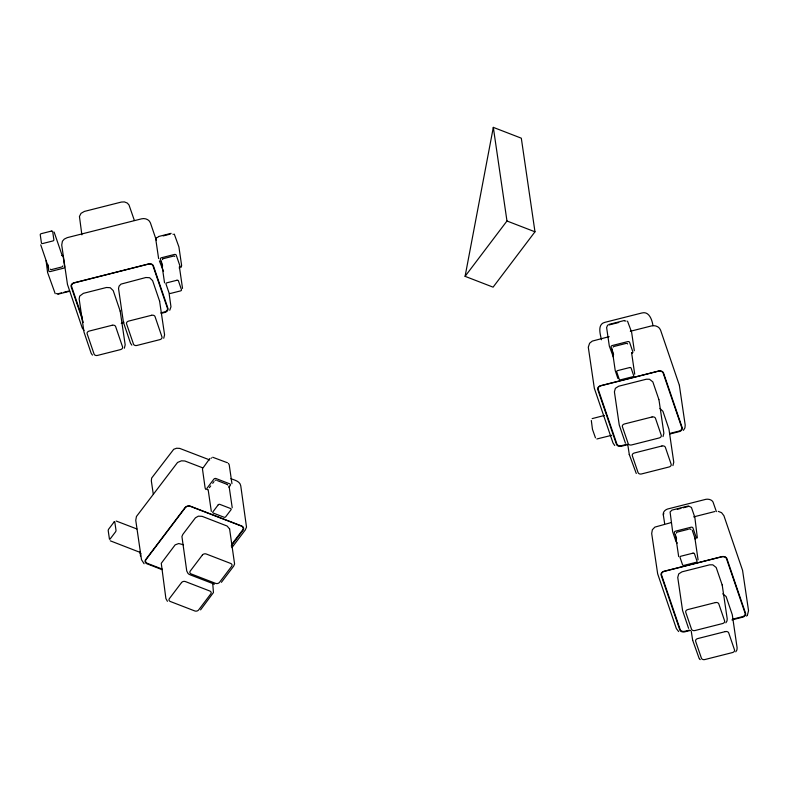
<?xml version="1.0" encoding="UTF-8"?>
<svg xmlns="http://www.w3.org/2000/svg" width="788" height="788" viewBox="0 0 788 788"><rect width="100%" height="100%" fill="white"/><g stroke="black" fill="none" stroke-linecap="round" stroke-linejoin="round"><path stroke-width="1.18" d="M46.078 260.68L47.556 272.264M465.087 276.342L493.318 127.37L521.311 138.186L534.973 231.8L493.091 287.157L465.087 276.342L506.97 220.995L493.318 127.37M156.29 240.133L150.419 222.906C149.168 219.448 144.962 217.921 141.574 218.828L67.246 237.641L64.261 239.099L62.41 241.246L61.72 245.038L67.463 284.419L82.248 327.975L83.961 330.458M134.393 220.502L128.986 204.929L127.272 203.048L124.396 201.915L121.401 202.053L84.385 211.42L81.026 213.341L79.44 216.454L81.873 234.854M120.239 311.27L113.206 290.595L110.231 287.699L106.469 287.492L83.37 293.343L79.687 296.081L79.164 298.967L83.991 332.073L91.142 353.211L92.442 355.102M159.639 301.292L152.606 280.626L149.631 277.721L145.869 277.514L120.997 284.113L119.087 286.113L118.525 288.438L123.391 322.095M156.605 237.523L155.847 239.769L158.615 258.572M124.337 348.227L125.184 344.839L120.18 311.024M169.755 310.265L170.966 306.808L169.154 293.796M163.727 338.259L164.584 334.87L159.58 301.055M209.687 459.926L179.694 448.392L176.62 448.234L173.724 449.288L151.66 478.05L151.326 480.838L153.256 494.027M202.555 467.776L184.865 460.99L181.437 460.822L177.546 462.467L136.442 516.504L135.753 520.297L141.495 559.677L144.096 563.755M183.476 544.764L178.748 543.543L175.153 544.863L161.264 563.312L165.894 598.565L167.42 601.303M229.623 528.984L227.111 526.029L202.112 516.337L198.349 516.17L195.434 517.815L182.836 534.402L181.929 536.529L186.746 570.995L188.105 573.595M200.566 609.873L213.449 592.556L212.701 583.1M231.948 547.591L245.285 529.96L246.506 527.103L240.773 485.901C240.104 481.202 234.479 480.079 230.894 478.72M221.418 582.312L233.672 566.129L234.578 563.991L229.564 528.748M609.154 336.653L592.28 341.096L589.601 343.243L588.291 347.183L594.319 388.228L613.015 443.014L614.729 445.496M652.957 325.739C652.257 320.391 649.273 310.915 641.905 312.974L604.889 322.341C596.989 324.223 600.357 334.693 601.5 339.776M607.637 325.089L606.612 327.562L609.321 346.099L613.409 357.102M658.916 399.624L652.838 381.885L649.47 379.245L646.308 379.225L618.619 386.238L615.369 388.317L614.413 391.863L619.24 424.968L625.436 443.181M663.013 436.582L663.87 433.203L658.975 399.851M683.413 430.327L684.93 427.884L685.196 425.067L679.364 385.362M672.922 465.6L673.77 462.211L668.943 429.105L662.944 411.346L659.97 408.44M671.317 522.543L654.887 527.103L652.375 529.723L651.686 533.506L657.665 573.831L676.36 628.617L678.665 631.582M687.825 506.083L671.977 510.112L670.076 511.964L672.666 531.703L676.025 541.642L677.296 543.09M722.261 585.228L716.184 567.488L712.815 564.838L709.653 564.829L681.955 571.842L678.714 573.91L677.749 577.466L682.585 610.572L688.574 628.332M697.36 537.928L694.849 517.371L691.421 507.452L688.485 505.985M725.856 622.806L727.009 620.944L727.206 618.797L722.202 584.982M747.418 615.113L748.541 610.67L742.562 570.345L723.906 515.697L721.562 512.673L718.272 511.373M735.756 651.814L736.908 649.962L737.115 647.815L732.279 614.709L726.093 596.496L722.714 593.847M181.26 267.171L181.624 265.457L178.915 246.92L174.276 234.095M209.805 458.508L202.437 468.771L205.136 488.067L205.904 489.525M209.381 487.693L210.711 485.94M212.701 483.31L214.031 481.557M228.924 487.24L230.283 485.447A1.596 1.192 -8.3 0 0 229.741 483.842L216.079 478.562A1.596 1.192 -8.3 0 0 213.903 479.114L207.086 488.117A1.596 1.192 -8.3 0 0 207.638 489.722M231.524 544.626L242.606 529.979A3.93 2.935 -8.3 0 0 241.256 526.029L190.41 506.389A3.743 2.788 -8.3 0 0 185.298 507.689L146.036 559.578A3.743 2.788 -8.3 0 0 147.326 563.341L162.062 569.035M231.229 545.956L243.315 529.93A4.423 3.3 -8.3 0 0 242.014 526.108L190.203 506.103A4.236 3.152 -8.3 0 0 185.229 507.364L145.396 559.992A4.236 3.152 -8.3 0 0 146.647 563.656L162.101 569.655M747.28 615.33L746.591 616.088M592.152 418.615L604.396 415.463M158.201 236.617L171.144 233.337M163.146 235.917L170.169 234.134M61.533 292.88L58.026 293.766A1.596 1.054 -18.8 0 1 56.509 293.481M63.877 292.289L68.556 291.107M57.987 294.19L69.748 291.215M121.628 322.804L124.011 322.203M160.998 312.836L164.584 311.93A3.93 2.935 -8.3 0 0 167.42 308.177L152.98 265.861A3.743 2.788 -8.3 0 0 148.459 264.118L74.299 282.892A3.743 2.788 -8.3 0 0 71.59 286.468L82.159 317.436M121.273 323.474L123.627 322.883L130.532 343.243L131.842 345.134M161.225 313.358L165.273 312.304A4.423 3.3 -8.3 0 0 168.031 308.669L153.315 265.556A4.236 3.152 -8.3 0 0 148.912 263.852L73.688 282.902A4.236 3.152 -8.3 0 0 71.048 286.379L83.301 322.391M608.966 324.41L624.48 320.48M618.738 322.489L609.232 324.892A1.596 1.192 -8.3 0 0 608.848 325.03M630.321 331.285L651.499 325.927C654.966 325.001 659.29 326.547 660.561 330.103L679.295 385.066M626.105 343.41L614.069 346.454A1.241 0.926 -8.3 0 0 613.172 347.163M611.665 435.321L596.841 438.975M627.258 444.205L621.377 445.693A3.743 2.788 -8.3 0 1 616.846 443.949L598.21 389.341A3.743 2.788 -8.3 0 1 600.919 385.765L658.384 371.217A3.93 2.935 -8.3 0 1 663.132 373.049L681.728 427.529A3.743 2.788 -8.3 0 1 679.02 431.105L669.603 433.489M627.258 444.787L620.974 446.353A4.236 3.152 -8.3 0 1 616.571 444.649L597.668 389.252A4.236 3.152 -8.3 0 1 600.308 385.775L658.857 370.951A4.423 3.3 -8.3 0 1 663.457 372.724L682.319 428.002A4.236 3.152 -8.3 0 1 679.689 431.489L669.731 434.03M677.325 509.294L680.891 508.388M683.265 507.787L688.013 506.585M693.667 516.889L714.834 511.53M688.357 529.29L677.404 532.058A1.241 0.926 -8.3 0 0 676.843 532.333M689.421 630.105L684.713 631.296A3.743 2.788 -8.3 0 1 680.192 629.553L661.556 574.945A3.743 2.788 -8.3 0 1 664.264 571.369L721.729 556.82A3.93 2.935 -8.3 0 1 726.477 558.653L745.064 613.123A3.743 2.788 -8.3 0 1 742.365 616.708L732.948 619.082M690.603 630.39L684.319 631.946A4.236 3.152 -8.3 0 1 679.916 630.252L661.014 574.856A4.236 3.152 -8.3 0 1 663.644 571.369L722.202 556.555A4.423 3.3 -8.3 0 1 726.802 558.328L745.665 613.606A4.236 3.152 -8.3 0 1 743.035 617.083L731.894 619.929M212.73 457.257L227.466 462.763M116.2 521.026L136.856 528.955M506.97 220.995L534.973 231.8M217.458 480.66L227.052 484.354M138.875 551.915L110.271 540.814M189.878 574.718L214.395 584.184M140.707 555.954L140.274 555.609M188.726 574.107L189.238 574.422M700.236 659.605L699.616 659.093M163.54 271.407L159.383 260.858M627.524 321.159L631.612 332.172L634.31 350.709M55.209 293.678L47.644 272.648M636.271 473.499L629.257 454.449M228.461 463.393L229.229 464.851L231.948 483.694M699.232 658.67L692.603 640.053M54.126 232.066L62.272 255.804M591.315 420.496L592.468 429.342L595.452 437.813M716.371 511.619L713.022 501.986A6.737 5.023 -8.3 0 0 706.018 499.287L667.466 509.048A6.737 5.023 -8.3 0 0 663.269 514.584L664.639 523.537M692.288 530.334L694.829 537.78M613.606 354.433L611.094 347.065A1.596 1.192 -8.3 0 1 612.246 345.538L627.681 341.628A1.596 1.192 -8.3 0 1 629.612 342.376L632.843 351.852A1.596 1.192 -8.3 0 1 631.69 353.379M676.596 538.982L674.439 532.668A1.596 1.192 -8.3 0 1 675.592 531.142L691.027 527.231A1.596 1.192 -8.3 0 1 692.957 527.98L696.188 537.446A1.596 1.192 -8.3 0 1 695.036 538.972M617.871 378.447L615.241 370.636L612.079 348.946M162.623 266.009L160.328 259.272A1.596 1.192 -8.3 0 1 161.481 257.745L174.345 254.485A1.596 1.192 -8.3 0 1 176.276 255.233L180.156 266.6A1.596 1.192 -8.3 0 1 179.201 268.058M40.74 244.832L48.718 268.206M678.675 556.604L675.424 534.55M691.273 631.306L692.662 640.289M627.76 444.521L629.317 454.696M694.918 538.145L698.079 559.835M631.572 352.541L634.734 374.231M229.062 486.058L232.224 507.748M179.378 266.718L182.54 288.408M208.16 489.712L211.322 511.402M161.382 261.143L164.544 282.833M139.643 551.521L139.959 553.668A1.596 0.64 -68.9 0 0 140.924 553.639M47.802 264.423L48.738 270.855A1.596 1.054 -18.8 0 0 50.432 271.525L63.296 268.265A1.596 1.054 -18.8 0 0 64.685 266.817L63.148 256.277A1.596 1.054 -18.8 0 0 61.858 255.548M172.996 234.184A1.596 1.192 -8.3 0 1 173.202 234.44M157.61 237.572A1.596 1.192 -8.3 0 1 157.905 237.336M174.788 256.474A1.241 0.926 -8.3 0 0 173.399 256.11L163.362 258.651A1.241 0.926 -8.3 0 0 162.929 258.838M162.427 259.597A1.241 0.926 -8.3 0 1 162.692 259.016M62.764 265.871A1.241 0.818 -18.8 0 1 62.666 266.324M62.272 266.738A1.241 0.818 -18.8 0 1 61.691 267.004L51.653 269.545A1.241 0.818 -18.8 0 1 50.353 269.132M211.145 458.212A1.596 1.192 -8.3 0 1 211.667 457.926M215.154 480.306A1.241 0.926 -8.3 0 1 216.395 480.247M227.299 484.492A1.241 0.926 -8.3 0 1 227.643 485.014M624.667 320.992A1.596 1.192 -8.3 0 1 626.046 321.12M626.903 343.41A1.241 0.926 -8.3 0 1 627.612 343.992M676.478 533.131A1.241 0.926 -8.3 0 1 676.488 532.885M689.451 529.014A1.241 0.926 -8.3 0 1 690.948 529.595M663.407 515.145A3.369 2.226 -16.4 0 1 663.89 513.638M114.053 522.04L108.734 529.063A1.241 0.502 -68.9 0 0 108.222 530.728L109.424 538.953A1.241 0.502 -68.9 0 0 110.172 538.933L115.491 531.91A1.241 0.502 -68.9 0 0 116.003 530.255L114.802 522.02A1.241 0.502 -68.9 0 0 114.053 522.04M218.217 504.832L212.908 511.855A1.241 0.926 -8.3 0 0 213.331 513.106L223.989 517.214A1.241 0.926 -8.3 0 0 225.683 516.79L231.002 509.767A1.241 0.926 -8.3 0 0 230.569 508.516L219.921 504.399A1.241 0.926 -8.3 0 0 218.217 504.832M181.536 582.568L169.371 598.644A2.847 2.128 -8.3 0 0 170.356 601.51L194.744 610.936A2.847 2.128 -8.3 0 0 198.635 609.951L210.8 593.876A2.847 2.128 -8.3 0 0 209.815 591.01L185.426 581.583A2.847 2.128 -8.3 0 0 181.536 582.568M202.398 555.008L190.233 571.083A2.847 2.128 -8.3 0 0 191.208 573.95L215.597 583.366A2.847 2.128 -8.3 0 0 219.488 582.381L231.652 566.306A2.847 2.128 -8.3 0 0 230.677 563.44L206.289 554.023A2.847 2.128 -8.3 0 0 202.398 555.008M51.358 231.101L41.331 233.642A1.241 0.818 -18.8 0 0 40.247 234.765L41.439 242.99A1.241 0.818 -18.8 0 0 42.769 243.512L52.806 240.97A1.241 0.818 -18.8 0 0 53.88 239.847L52.688 231.613A1.241 0.818 -18.8 0 0 51.358 231.101M176.926 280.262L166.889 282.803A1.241 0.926 -8.3 0 0 165.992 283.995L169.016 292.86A1.241 0.926 -8.3 0 0 170.523 293.441L180.55 290.9A1.241 0.926 -8.3 0 0 181.457 289.708L178.433 280.843A1.241 0.926 -8.3 0 0 176.926 280.262M112.192 325.257L89.221 331.068A2.847 2.128 -8.3 0 0 87.153 333.797L94.087 354.088A2.847 2.128 -8.3 0 0 97.525 355.418L120.505 349.606A2.847 2.128 -8.3 0 0 122.564 346.878L115.639 326.587A2.847 2.128 -8.3 0 0 112.192 325.257M151.591 315.279L128.611 321.1A2.847 2.128 -8.3 0 0 126.553 323.819L133.477 344.12A2.847 2.128 -8.3 0 0 136.925 345.449L159.905 339.628A2.847 2.128 -8.3 0 0 161.964 336.909L155.039 316.609A2.847 2.128 -8.3 0 0 151.591 315.279M629.632 367.563L617.585 370.616A1.241 0.926 -8.3 0 0 616.689 371.798L619.21 379.195A1.241 0.926 -8.3 0 0 620.717 379.777L632.754 376.723A1.241 0.926 -8.3 0 0 633.65 375.531L631.129 368.144A1.241 0.926 -8.3 0 0 629.632 367.563M652.031 416.99L624.47 423.964A2.847 2.128 -8.3 0 0 622.402 426.692L628.174 443.605A2.847 2.128 -8.3 0 0 631.621 444.934L659.192 437.961A2.847 2.128 -8.3 0 0 661.25 435.242L655.478 418.32A2.847 2.128 -8.3 0 0 652.031 416.99M661.93 445.998L634.37 452.982A2.847 2.128 -8.3 0 0 632.311 455.7L638.083 472.623A2.847 2.128 -8.3 0 0 641.521 473.952L669.091 466.969A2.847 2.128 -8.3 0 0 671.149 464.25L665.377 447.328A2.847 2.128 -8.3 0 0 661.93 445.998M692.967 553.166L680.93 556.21A1.241 0.926 -8.3 0 0 680.034 557.402L682.556 564.789A1.241 0.926 -8.3 0 0 684.063 565.37L696.1 562.327A1.241 0.926 -8.3 0 0 696.996 561.135L694.474 553.747A1.241 0.926 -8.3 0 0 692.967 553.166M715.376 602.593L687.806 609.567A2.847 2.128 -8.3 0 0 685.747 612.296L691.519 629.208A2.847 2.128 -8.3 0 0 694.967 630.538L722.527 623.564A2.847 2.128 -8.3 0 0 724.596 620.836L718.814 603.923A2.847 2.128 -8.3 0 0 715.376 602.593M725.275 631.602L697.715 638.575A2.847 2.128 -8.3 0 0 695.646 641.304L701.428 658.216A2.847 2.128 -8.3 0 0 704.866 659.546L732.436 652.572A2.847 2.128 -8.3 0 0 734.495 649.844L728.723 632.931A2.847 2.128 -8.3 0 0 725.275 631.602"/></g></svg>
